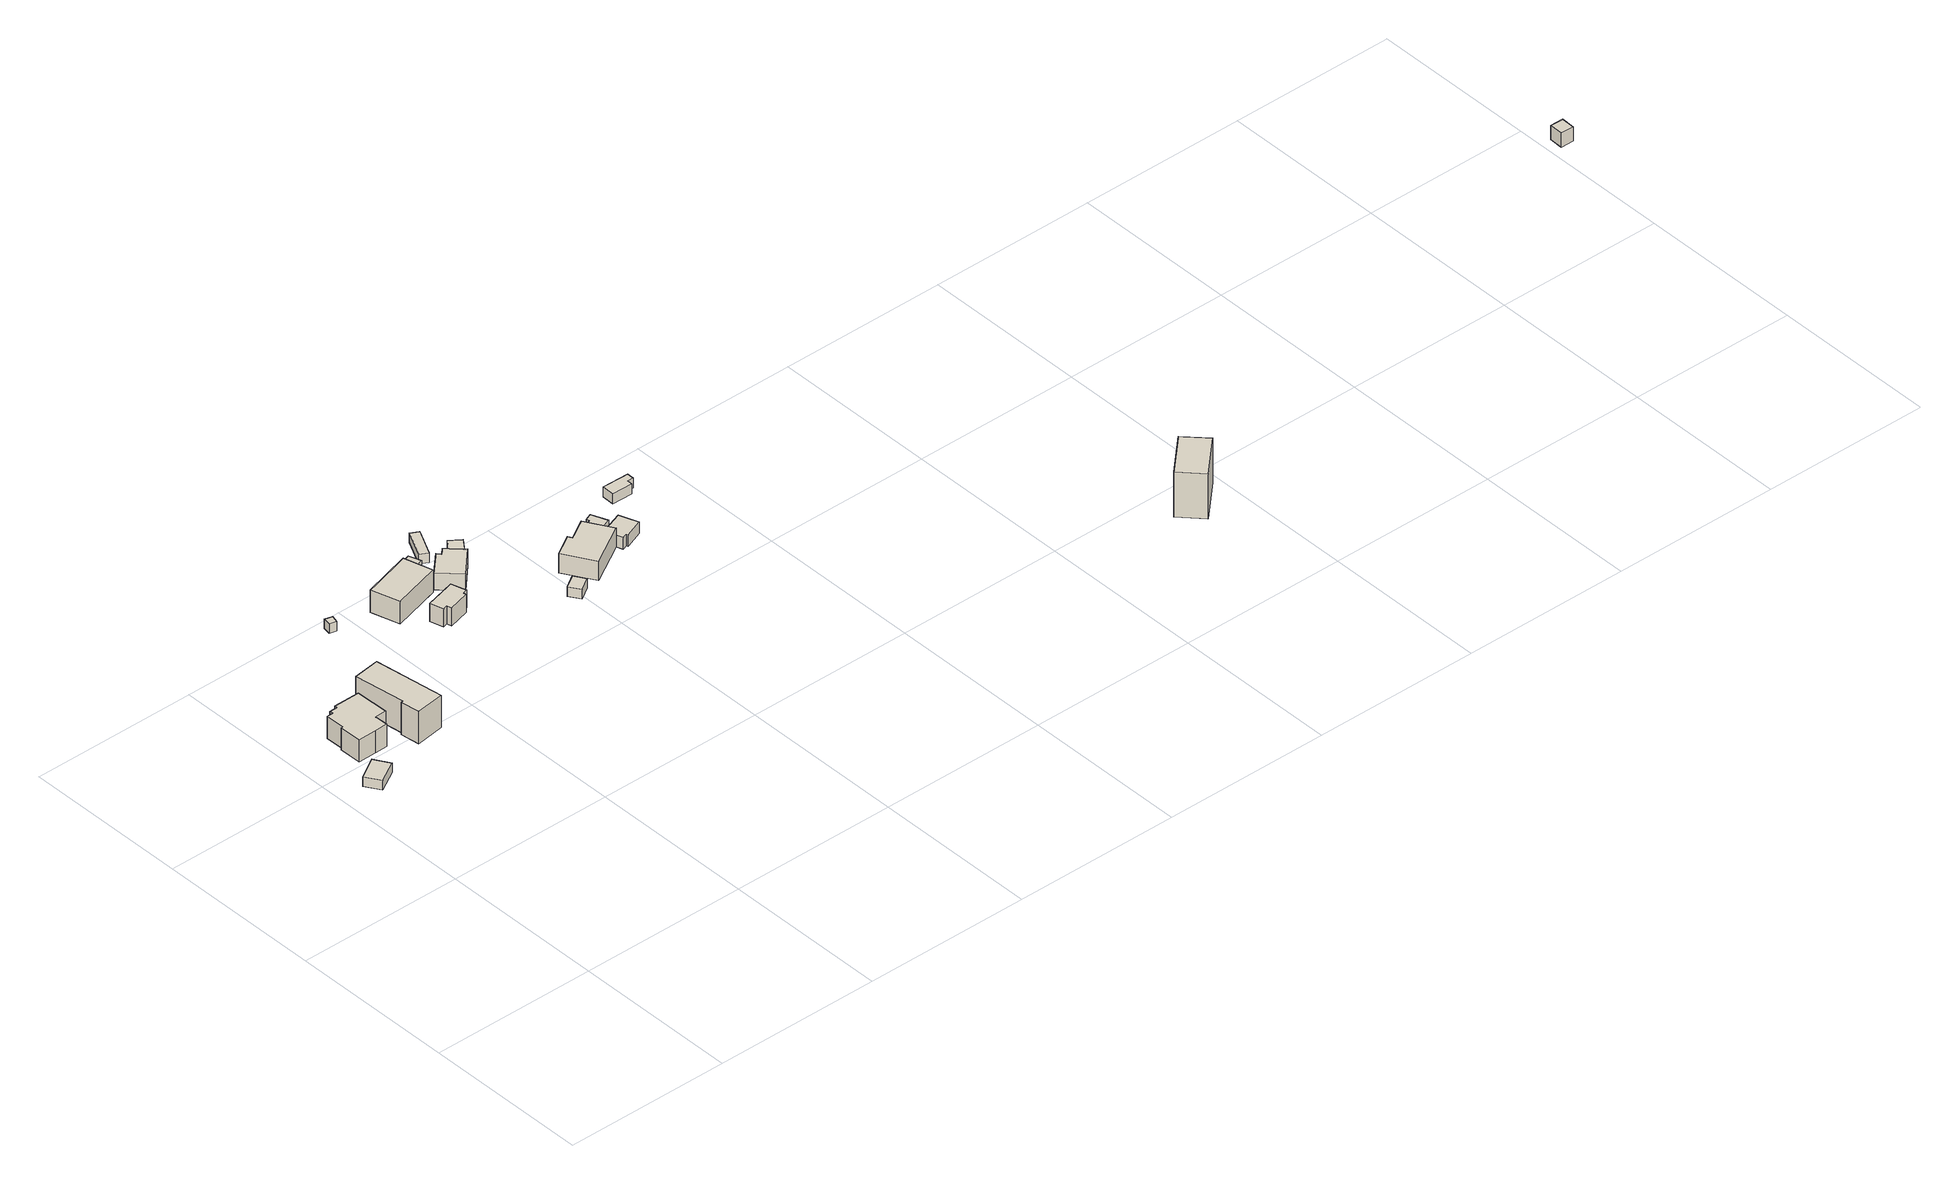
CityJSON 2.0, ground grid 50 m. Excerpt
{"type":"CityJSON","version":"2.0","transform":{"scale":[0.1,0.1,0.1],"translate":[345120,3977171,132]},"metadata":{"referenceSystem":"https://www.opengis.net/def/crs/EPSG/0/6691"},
"CityObjects":{
"building1":{"type":"Building","attributes":{"measuredHeight":3},"geometry":[{"type":"Solid","lod":"1","boundaries":[[[[0,1,2,3]],[[2,4,5,3]],[[1,6,4,2]],[[0,7,6,1]],[[3,5,7,0]],[[4,6,7,5]]]]}]},
"building2":{"type":"Building","attributes":{"measuredHeight":9.5},"geometry":[{"type":"Solid","lod":"1","boundaries":[[[[8,9,10,11,12,13,14,15,16,17,18,19,20]],[[19,21,22,20]],[[18,23,21,19]],[[17,24,23,18]],[[16,25,24,17]],[[15,26,25,16]],[[14,27,26,15]],[[13,28,27,14]],[[12,29,28,13]],[[11,30,29,12]],[[10,31,30,11]],[[9,32,31,10]],[[8,33,32,9]],[[20,22,33,8]],[[21,23,24,25,26,27,28,29,30,31,32,33,22]]]]}]},
"building3":{"type":"Building","attributes":{"measuredHeight":11.4},"geometry":[{"type":"Solid","lod":"1","boundaries":[[[[34,35,36,37,38,39]],[[38,40,41,39]],[[37,42,40,38]],[[36,43,42,37]],[[35,44,43,36]],[[34,45,44,35]],[[39,41,45,34]],[[40,42,43,44,45,41]]]]}]},
"building4":{"type":"Building","attributes":{"土砂災害警戒区域.現象区分":"1","土砂災害警戒区域.区域区分":"2","measuredHeight":3},"geometry":[{"type":"Solid","lod":"1","boundaries":[[[[46,47,48,49]],[[48,50,51,49]],[[47,52,50,48]],[[46,53,52,47]],[[49,51,53,46]],[[50,52,53,51]]]]}]},
"building5":{"type":"Building","attributes":{"土砂災害警戒区域.現象区分":"1","土砂災害警戒区域.区域区分":"2","measuredHeight":9.1},"geometry":[{"type":"Solid","lod":"1","boundaries":[[[[54,55,56,57]],[[56,58,59,57]],[[55,60,58,56]],[[54,61,60,55]],[[57,59,61,54]],[[58,60,61,59]]]]}]},
"building6":{"type":"Building","attributes":{"土砂災害警戒区域.現象区分":"1","土砂災害警戒区域.区域区分":"1","measuredHeight":6.9},"geometry":[{"type":"Solid","lod":"1","boundaries":[[[[62,63,64,65,66,67,68,69]],[[68,70,71,69]],[[67,72,70,68]],[[66,73,72,67]],[[65,74,73,66]],[[64,75,74,65]],[[63,76,75,64]],[[62,77,76,63]],[[69,71,77,62]],[[70,72,73,74,75,76,77,71]]]]}]},
"building7":{"type":"Building","attributes":{"土砂災害警戒区域.現象区分":"1","土砂災害警戒区域.区域区分":"2","measuredHeight":3},"geometry":[{"type":"Solid","lod":"1","boundaries":[[[[78,79,80,81]],[[80,82,83,81]],[[79,84,82,80]],[[78,85,84,79]],[[81,83,85,78]],[[82,84,85,83]]]]}]},
"building8":{"type":"Building","attributes":{"土砂災害警戒区域.現象区分":"1","土砂災害警戒区域.区域区分":"1","measuredHeight":6.3},"geometry":[{"type":"Solid","lod":"1","boundaries":[[[[86,87,88,89,90,91,92,93]],[[92,94,95,93]],[[91,96,94,92]],[[90,97,96,91]],[[89,98,97,90]],[[88,99,98,89]],[[87,100,99,88]],[[86,101,100,87]],[[93,95,101,86]],[[94,96,97,98,99,100,101,95]]]]}]},
"building9":{"type":"Building","attributes":{"土砂災害警戒区域.現象区分":"1","土砂災害警戒区域.区域区分":"2","measuredHeight":3},"geometry":[{"type":"Solid","lod":"1","boundaries":[[[[102,103,104,105]],[[104,106,107,105]],[[103,108,106,104]],[[102,109,108,103]],[[105,107,109,102]],[[106,108,109,107]]]]}]},
"building10":{"type":"Building","attributes":{"土砂災害警戒区域.現象区分":"1","土砂災害警戒区域.区域区分":"1","measuredHeight":3.1},"geometry":[{"type":"Solid","lod":"1","boundaries":[[[[110,111,112,113]],[[112,114,115,113]],[[111,116,114,112]],[[110,117,116,111]],[[113,115,117,110]],[[114,116,117,115]]]]}]},
"building11":{"type":"Building","attributes":{"土砂災害警戒区域.現象区分":"2","土砂災害警戒区域.区域区分":"1","measuredHeight":3},"geometry":[{"type":"Solid","lod":"1","boundaries":[[[[118,119,120,121]],[[120,122,123,121]],[[119,124,122,120]],[[118,125,124,119]],[[121,123,125,118]],[[122,124,125,123]]]]}]},
"building12":{"type":"Building","attributes":{"土砂災害警戒区域.現象区分":"2","土砂災害警戒区域.区域区分":"1","measuredHeight":8.5},"geometry":[{"type":"Solid","lod":"1","boundaries":[[[[126,127,128,129,130,131]],[[130,132,133,131]],[[129,134,132,130]],[[128,135,134,129]],[[127,136,135,128]],[[126,137,136,127]],[[131,133,137,126]],[[132,134,135,136,137,133]]]]}]},
"building13":{"type":"Building","attributes":{"土砂災害警戒区域.現象区分":"2","土砂災害警戒区域.区域区分":"1","measuredHeight":2.6},"geometry":[{"type":"Solid","lod":"1","boundaries":[[[[138,139,140,141,142,143]],[[142,144,145,143]],[[141,146,144,142]],[[140,147,146,141]],[[139,148,147,140]],[[138,149,148,139]],[[143,145,149,138]],[[144,146,147,148,149,145]]]]}]},
"building14":{"type":"Building","attributes":{"土砂災害警戒区域.現象区分":"2","土砂災害警戒区域.区域区分":"1","measuredHeight":4.6},"geometry":[{"type":"Solid","lod":"1","boundaries":[[[[150,151,152,153,154,155,156,157]],[[156,158,159,157]],[[155,160,158,156]],[[154,161,160,155]],[[153,162,161,154]],[[152,163,162,153]],[[151,164,163,152]],[[150,165,164,151]],[[157,159,165,150]],[[158,160,161,162,163,164,165,159]]]]}]},
"building15":{"type":"Building","attributes":{"土砂災害警戒区域.現象区分":"2","土砂災害警戒区域.区域区分":"1","measuredHeight":3.2},"geometry":[{"type":"Solid","lod":"1","boundaries":[[[[166,167,168,169,170,171]],[[170,172,173,171]],[[169,174,172,170]],[[168,175,174,169]],[[167,176,175,168]],[[166,177,176,167]],[[171,173,177,166]],[[172,174,175,176,177,173]]]]}]},
"building16":{"type":"Building","attributes":{"measuredHeight":17},"geometry":[{"type":"Solid","lod":"1","boundaries":[[[[178,179,180,181]],[[180,182,183,181]],[[179,184,182,180]],[[178,185,184,179]],[[181,183,185,178]],[[182,184,185,183]]]]}]},
"building17":{"type":"Building","attributes":{"measuredHeight":4.4},"geometry":[{"type":"Solid","lod":"1","boundaries":[[[[186,187,188,189]],[[188,190,191,189]],[[187,192,190,188]],[[186,193,192,187]],[[189,191,193,186]],[[190,192,193,191]]]]}]}
},
"vertices":[
[67,889,91],[95,843,91],[30,805,91],[3,850,91],[30,805,121],[3,850,121],[95,843,121],[67,889,121],
[191,1078,86],[193,977,86],[159,976,86],[160,936,86],[121,935,86],[66,934,86],[65,1001,86],[71,1001,86],[70,1059,86],[89,1059,86],[88,1069,86],[112,1069,86],[112,1077,86],[112,1069,156],[112,1077,156],[88,1069,156],[89,1059,156],[70,1059,156],[71,1001,156],[65,1001,156],[66,934,156],[121,935,156],[160,936,156],[159,976,156],[193,977,156],[191,1078,156],
[295,1126,72],[324,916,72],[238,904,72],[230,961,72],[237,962,72],[216,1115,72],[237,962,174],[216,1115,174],[230,961,174],[238,904,174],[324,916,174],[295,1126,174],
[329,1329,150],[323,1307,150],[302,1312,150],[307,1335,150],[302,1312,180],[307,1335,180],[323,1307,180],[329,1329,180],
[612,1382,116],[636,1297,116],[489,1255,116],[465,1340,116],[489,1255,187],[465,1340,187],[636,1297,187],[612,1382,187],
[602,1189,90],[598,1204,90],[584,1199,90],[573,1240,90],[665,1264,90],[678,1218,90],[664,1214,90],[666,1206,90],[664,1214,147],[666,1206,147],[678,1218,147],[665,1264,147],[573,1240,147],[584,1199,147],[598,1204,147],[602,1189,147],
[650,1407,130],[663,1370,130],[636,1361,130],[623,1397,130],[636,1361,160],[623,1397,160],[663,1370,160],[650,1407,160],
[780,1338,101],[784,1334,101],[713,1262,101],[657,1318,101],[713,1373,101],[723,1362,101],[739,1379,101],[751,1367,101],[739,1379,154],[751,1367,154],[723,1362,154],[713,1373,154],[657,1318,154],[713,1262,154],[784,1334,154],[780,1338,154],
[742,1466,125],[701,1385,125],[678,1399,125],[718,1478,125],[678,1399,155],[718,1478,155],[701,1385,155],[742,1466,155],
[821,1393,100],[780,1338,100],[751,1367,100],[789,1417,100],[751,1367,131],[789,1417,131],[780,1338,131],[821,1393,131],
[993,1176,24],[1013,1143,24],[974,1118,24],[953,1151,24],[974,1118,54],[953,1151,54],[1013,1143,54],[993,1176,54],
[1066,1277,20],[1073,1265,20],[1134,1301,20],[1181,1222,20],[1058,1150,20],[1004,1240,20],[1058,1150,81],[1004,1240,81],[1181,1222,81],[1134,1301,81],[1073,1265,81],[1066,1277,81],
[1197,1339,21],[1216,1291,21],[1185,1278,21],[1169,1317,21],[1179,1321,21],[1176,1330,21],[1179,1321,47],[1176,1330,47],[1169,1317,47],[1185,1278,47],[1216,1291,47],[1197,1339,47],
[1204,1204,20],[1202,1209,20],[1188,1204,20],[1171,1250,20],[1183,1255,20],[1181,1260,20],[1239,1281,20],[1260,1225,20],[1239,1281,57],[1260,1225,57],[1181,1260,57],[1183,1255,57],[1171,1250,57],[1188,1204,57],[1202,1209,57],[1204,1204,57],
[1386,1411,3],[1386,1390,3],[1368,1390,3],[1368,1374,3],[1305,1375,3],[1306,1413,3],[1305,1375,35],[1306,1413,35],[1368,1374,35],[1368,1390,35],[1386,1390,35],[1386,1411,35],
[2122,172,352],[2182,110,352],[2076,9,352],[2017,71,352],[2076,9,494],[2017,71,494],[2182,110,494],[2122,172,494],
[3564,351,600],[3563,310,600],[3524,311,600],[3525,352,600],[3524,311,645],[3525,352,645],[3563,310,645],[3564,351,645]
]}
